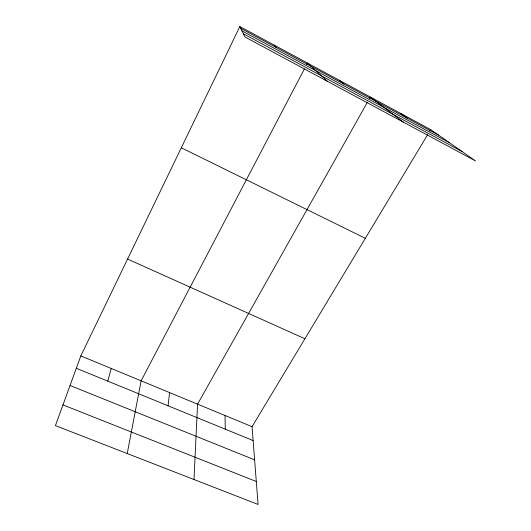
<?xml version="1.0" encoding="UTF-8"?>
<svg xmlns="http://www.w3.org/2000/svg" width="531" height="531" viewBox="0 0 531 531"><rect width="100%" height="100%" fill="white"/><g stroke="black" fill="none" stroke-linecap="round" stroke-linejoin="round"><path stroke-width="0.8" d="M194.007 479.533L197.559 404.157L367.505 102.078M168.055 405.784L169.588 392.595M127.228 453.56L141.12 380.833L304.382 68.944M107.78 381.139L111.244 368.487M239.839 26.55L244.917 36.964L475.584 160.973L430.687 129.617L239.839 26.55L80.818 355.909L55.416 425.623L258.079 504.45L252.052 426.672L427.707 134.582M306.692 64.536L307.462 63.07L327.381 81.296M369.536 98.474L370.346 97.034L403.341 122.13M429.838 131.038L430.687 129.617M62.963 404.907L256.3 481.498M70.039 385.486L254.621 459.859M76.311 368.268L253.128 440.571M80.818 355.909L252.052 426.672M127.573 259.068L304.933 338.745M181.303 147.784L365.328 238.3M243.371 33.798L462.05 151.521M240.716 28.342L438.513 135.08M241.95 30.884L449.511 142.759M400.825 113.488L407.629 118.413M339.229 80.227L343.842 83.998M274.023 45.009L276.213 47.498M225.044 415.514L225.283 429.187"/></g></svg>
